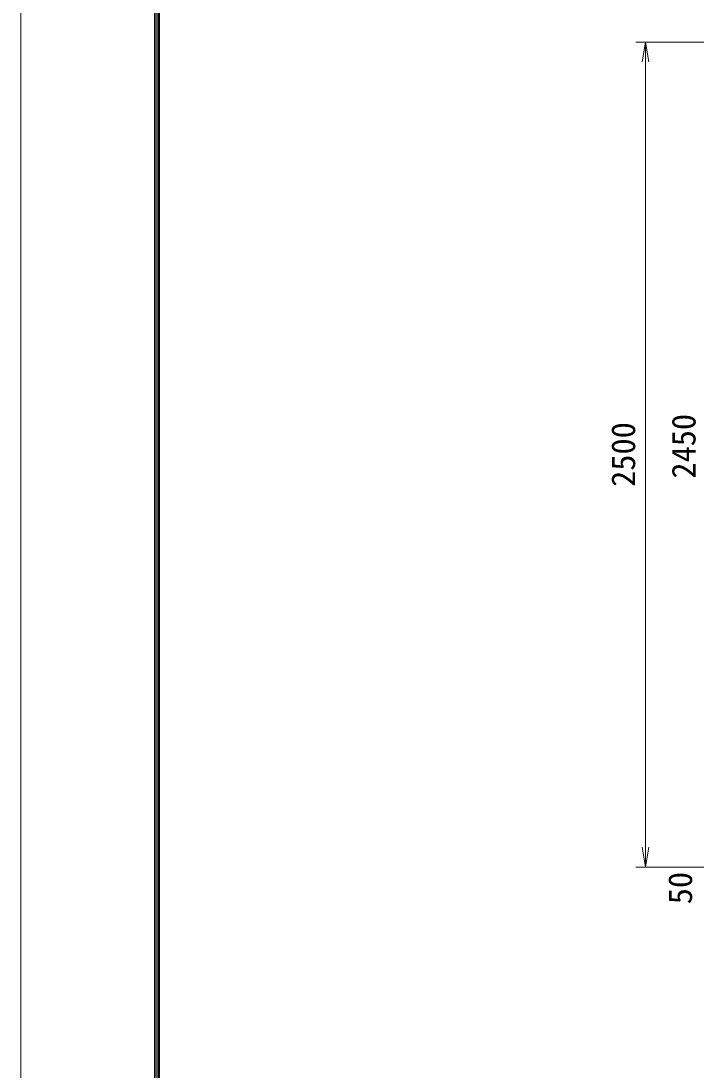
# Model space of a CAD drawing. Units: millimetres, scale not verified. Extents: x -6300 to 6300, y -4455 to 4455.
# Drawn here: x -6300 to -4254, y -1771 to 1408 of the extents above; entities that cross this region are included whole.
import ezdxf
from ezdxf.enums import TextEntityAlignment as Align

# ---------------------------------------------------------------- set-up
doc = ezdxf.new("R2010")
doc.units = ezdxf.units.MM
doc.header["$LTSCALE"] = 30
for name, color, linetype, lineweight in [('0-6_D-STR-DIM', 7, 'Continuous', 9), ('0-7_0', 7, 'Continuous', 9), ('0-B_D-TTL', 7, 'Continuous', 9)]:
    doc.layers.add(name, color=color, linetype=linetype, lineweight=lineweight)
doc.styles.add('ＭＳ ゴシック', font='')
doc.styles.get('ＭＳ ゴシック').set_extended_font_data('MS Gothic')

# ---------------------------------------------------------------- blocks, each defined once
blk = doc.blocks.new('_Open')
at = {"layer": '0-7_0'}
blk.add_line((-30, 5), (0, 0), dxfattribs=at)
blk.add_lwpolyline([(-30, -5), (0, 0), (-30, 0)], dxfattribs=at)

msp = doc.modelspace()

# ---------------------------------------------------------------- linework, layer by layer
at = {"layer": '0-6_D-STR-DIM'}
for p, q in [((-3912.93, 1343.84), (-4436.77, 1343.84)), ((-4406.77, 1283.84), (-4406.77, -1096.16)), ((-3712.93, -1156.16), (-4436.77, -1156.16))]:
    msp.add_line(p, q, dxfattribs=at)
at = {"layer": '0-B_D-TTL', "color": 2, "lineweight": 18}
msp.add_lwpolyline([(-6299.57, 4455), (6300.43, 4455), (6300.43, -4455), (-6299.57, -4455)], close=True, dxfattribs=at)
at = {"layer": '0-B_D-TTL'}
for points in [[(-5894.57, 4125), (5895.43, 4125), (5895.43, -4125), (-5894.57, -4125)], [(-5890.82, 4121.25), (5891.68, 4121.25), (5891.68, -4121.25), (-5890.82, -4121.25)], [(-5887.07, 4117.5), (5887.93, 4117.5), (5887.93, -4117.5), (-5887.07, -4117.5)], [(-5883.32, 4113.75), (5884.18, 4113.75), (5884.18, -4113.75), (-5883.32, -4113.75)], [(-5879.57, 4110), (5880.43, 4110), (5880.43, -4110), (-5879.57, -4110)]]:
    msp.add_lwpolyline(points, close=True, dxfattribs=at)

# ---------------------------------------------------------------- block references
at = {"layer": '0-6_D-STR-DIM', "xscale": 2, "yscale": 2}
for p, rotation in [((-4406.77, 1343.84), 90), ((-4406.77, -1156.16), 270)]:
    msp.add_blockref('_Open', p, dxfattribs=dict(at, rotation=rotation))

# ---------------------------------------------------------------- texts
at = {"layer": '0-6_D-STR-DIM', "style": 'ＭＳ ゴシック'}
for s, p in [('2450', (-4233.93, 20.96)), ('2500', (-4416.89, -4.04)), ('50', (-4244.42, -1268.86))]:
    msp.add_text(s, height=72.14, rotation=90, dxfattribs=at).set_placement(p, align=Align.BOTTOM_LEFT)

doc.saveas('drawing.dxf')
